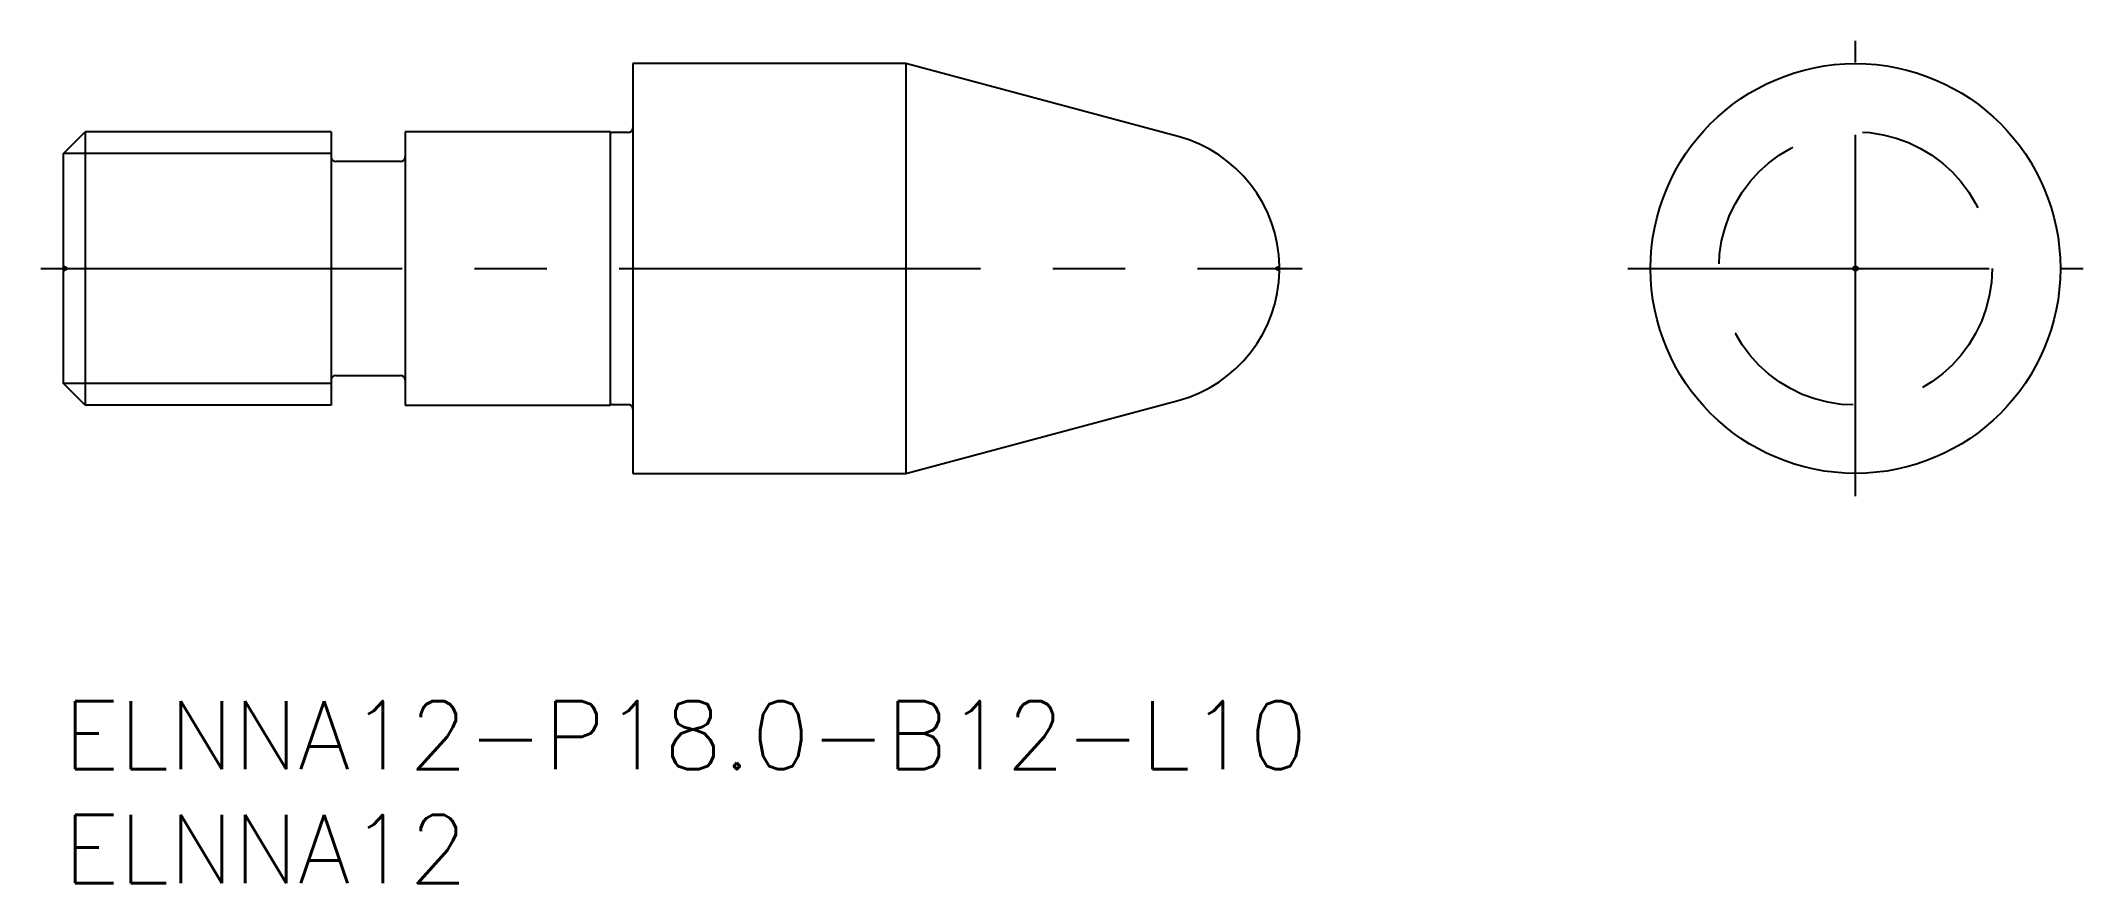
# Model space of a CAD drawing. Extents: x -1 to 88.7, y -8 to 29.
import ezdxf

# ---------------------------------------------------------------- set-up
doc = ezdxf.new("R2010")
doc.units = 0
doc.header["$LTSCALE"] = 0.5
doc.linetypes.add('CENTER', pattern=[50.8, 31.75, -6.35, 6.35, -6.35])
doc.linetypes.add('DASHED', pattern=[19.05, 12.7, -6.35])
for name, color, linetype in [('MSM_CENTER', 1, 'CENTER'), ('MSM_CONTINUOUS', 7, 'CONTINUOUS'), ('MSM_DASHED', 4, 'DASHED'), ('MSM_NARROW', 5, 'CONTINUOUS'), ('MSM_PART_NUMBER', 7, 'CONTINUOUS')]:
    doc.layers.add(name, color=color, linetype=linetype)
doc.styles.get("Standard").update_dxf_attribs({"font": 'txt.shx', "height": 1, "bigfont": 'bigfont.shx'})

# ---------------------------------------------------------------- blocks, each defined once
blk = doc.blocks.new('*U13')
at = {"layer": 'MSM_PART_NUMBER'}
blk.add_text('ELNNA12-P18.0-B12-L10', height=3, dxfattribs=at).set_placement((0, -3))
blk = doc.blocks.new('*U14')
at = {"layer": 'MSM_PART_NUMBER'}
blk.add_text('ELNNA12', height=3, dxfattribs=at).set_placement((0, -8))

msp = doc.modelspace()

# ---------------------------------------------------------------- linework, layer by layer
at = {"layer": 'MSM_CENTER'}
for p, q in [((78.706, 9), (78.706, 29)), ((-1, 19), (54.406, 19)), ((68.706, 19), (88.706, 19))]:
    msp.add_line(p, q, dxfattribs=at)
at = {"layer": 'MSM_CONTINUOUS'}
for p, q in [((25, 28), (25, 10)), ((37, 28), (25, 28)), ((48.959, 24.796), (37, 28)), ((37, 28), (37, 10)), ((0, 24.053), (0.947, 25)), ((11.75, 25), (0.947, 25)), ((0.947, 25), (0.947, 13)), ((11.75, 25), (11.75, 13)), ((15, 25), (15, 13)), ((24, 25), (15, 25)), ((24, 25), (24, 13)), ((24.8, 24.975), (24.097, 24.975)), ((0, 13.947), (0, 24.053)), ((14.8, 23.7), (11.95, 23.7)), ((53.405, 18.9), (53.405, 19.1)), ((0.947, 13), (0, 13.947)), ((11.95, 14.3), (14.8, 14.3)), ((11.75, 13), (0.947, 13)), ((15, 13), (24, 13)), ((24.097, 13.025), (24.8, 13.025)), ((37, 10), (48.959, 13.204)), ((25, 10), (37, 10))]:
    msp.add_line(p, q, dxfattribs=at)
for radius in [9, 0.0997]:
    msp.add_circle((78.706, 19), radius, dxfattribs=at)
for centre, radius, start, end in [((24.8, 25.175), 0.2, 270, 0), ((24.097, 25.175), 0.2, 241.04498, 270), ((47.406, 19), 6, 0.95172, 75), ((11.95, 23.9), 0.2, 180, 270), ((14.8, 23.9), 0.2, 270, 0), ((47.406, 19), 6, 285, 359.04828), ((11.95, 14.1), 0.2, 90, 180), ((14.8, 14.1), 0.2, 0, 90), ((24.097, 12.825), 0.2, 90, 118.95502), ((24.8, 12.825), 0.2, 0, 90)]:
    msp.add_arc(centre, radius, start, end, dxfattribs=at)
at = {"layer": 'MSM_DASHED'}
for p, q in [((0.173, 19), (0, 19.1)), ((0, 18.9), (0.173, 19)), ((53.405, 19.1), (53.233, 19)), ((53.233, 19), (53.405, 18.9))]:
    msp.add_line(p, q, dxfattribs=at)
msp.add_circle((78.706, 19), 6, dxfattribs=at)
at = {"layer": 'MSM_NARROW'}
for p, q in [((11.75, 24.053), (0, 24.053)), ((11.75, 13.947), (0, 13.947))]:
    msp.add_line(p, q, dxfattribs=at)

# ---------------------------------------------------------------- block references
at = {"layer": 'MSM_CONTINUOUS'}
for name in ['*U13', '*U14']:
    msp.add_blockref(name, (0, 0), dxfattribs=at)

doc.saveas('drawing.dxf')
